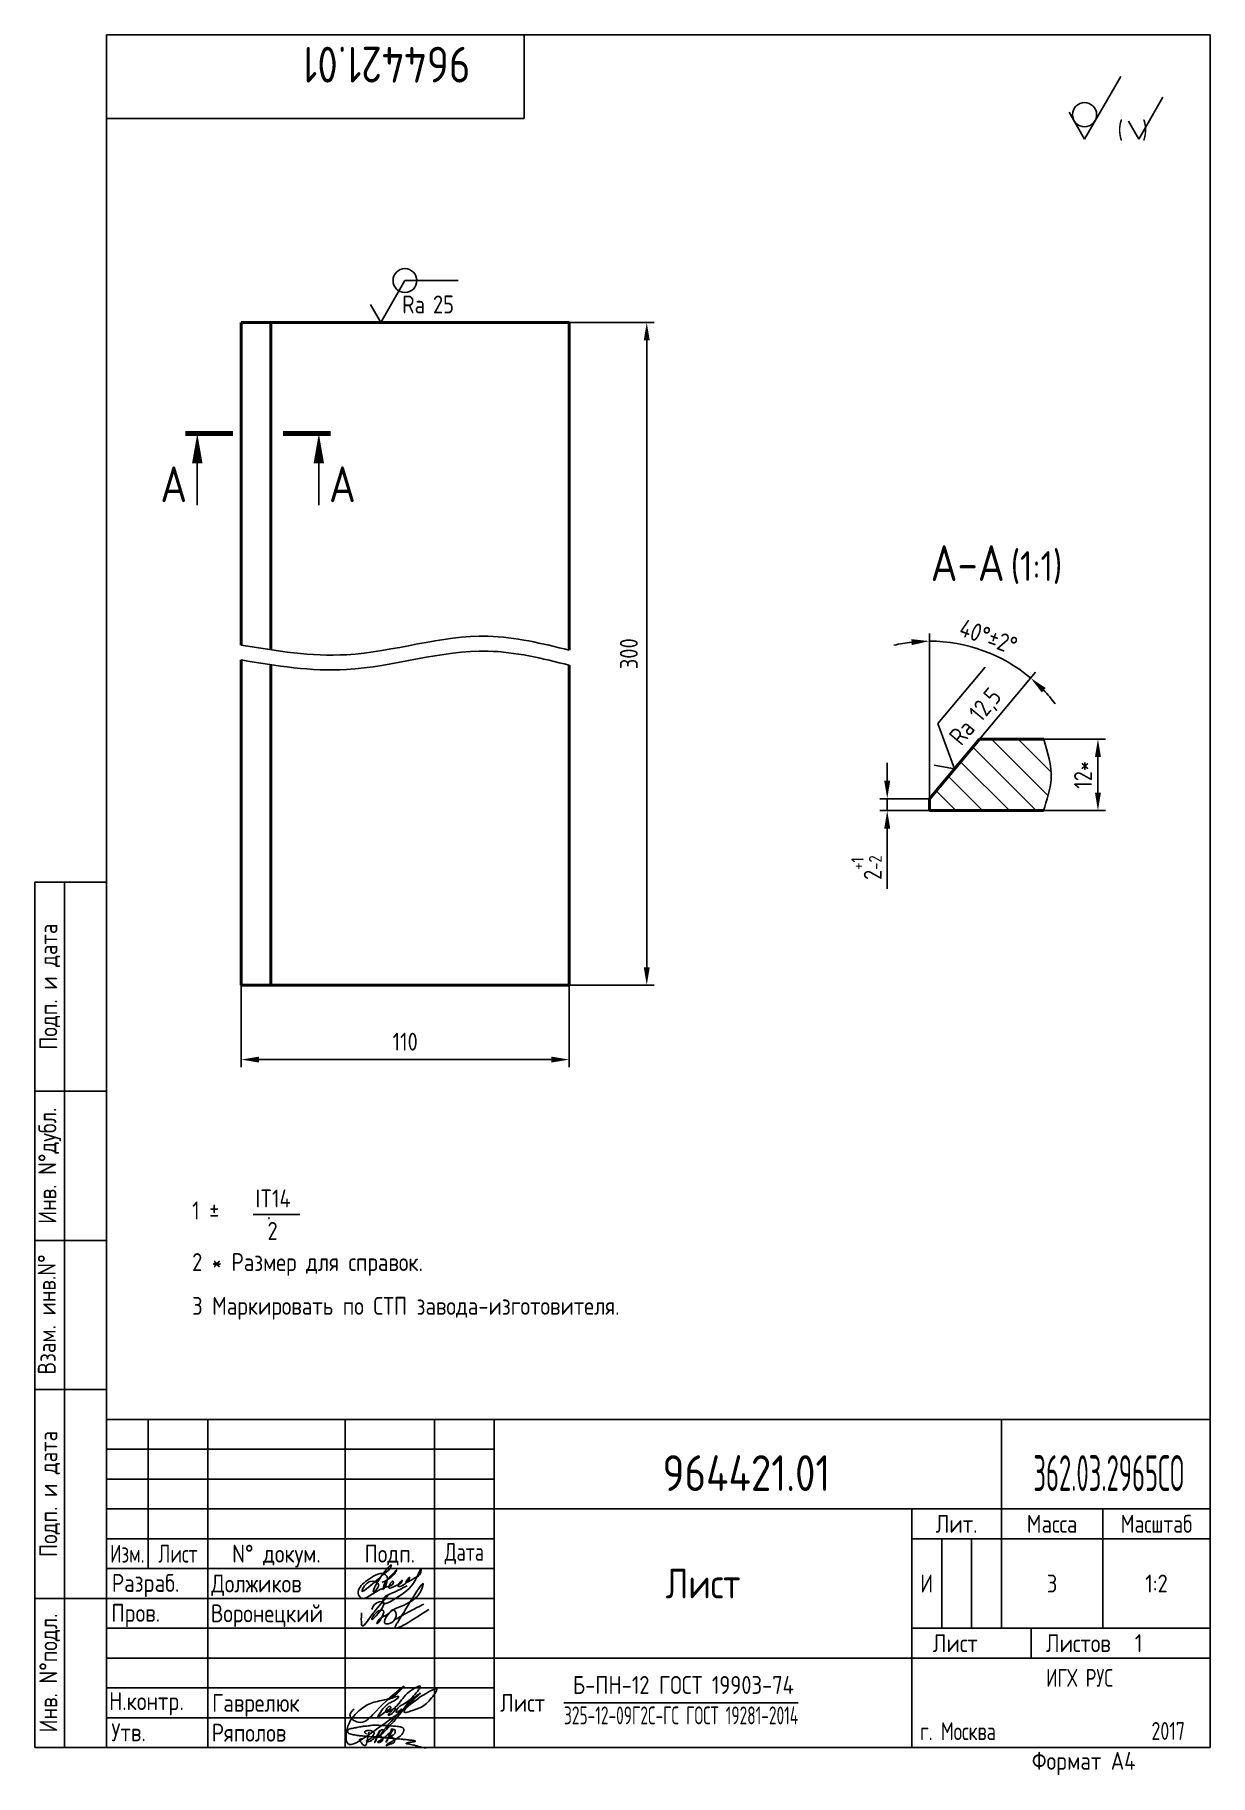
# Paper-space layout 'A4_MCad' of a CAD drawing. Header units: millimetres. Extents: x 12 to 209, y 0 to 292.
# The model-space entities are those that its viewports show. They can reach past a viewport. Long polylines and large blocks are cut down to what shows.
import ezdxf
from ezdxf.enums import TextEntityAlignment as Align

# ---------------------------------------------------------------- set-up
doc = ezdxf.new("R2010")
doc.units = ezdxf.units.MM
for name, color, linetype in [('Bord', 1, 'Continuous'), ('Cont', 6, 'Continuous'), ('DIM', 7, 'Continuous'), ('HATCH', 2, 'Continuous'), ('Text', 3, 'Continuous'), ('Textb', 6, 'Continuous')]:
    doc.layers.add(name, color=color, linetype=linetype)
doc.layers.get('Defpoints').off()
doc.styles.add('Style1', font='romans.shx', dxfattribs={"width": 0.8})
doc.dimstyles.new('Lin', dxfattribs={"dimtxt": 3, "dimasz": 3, "dimexe": 1.25, "dimexo": 0, "dimgap": 1, "dimtad": 1, "dimdec": 3, "dimtxsty": 'Style1', "dimcen": 2.5, "dimclrt": 3, "dimadec": 0, "dimazin": 0, "dimtfac": 1, "dimtdec": 3, "dimtmove": 0, "dimatfit": 3, "dimldrblk": 'DOT', "dimfxl": 1, "dimarcsym": 0})
doc.dimstyles.new('Lin_2', dxfattribs={"dimscale": 2, "dimtxt": 3, "dimasz": 3, "dimexe": 1.25, "dimexo": 0, "dimgap": 1.5, "dimtad": 1, "dimtxsty": 'Style1', "dimcen": 2.5, "dimclrt": 3, "dimadec": 0, "dimazin": 0, "dimtfac": 1, "dimtmove": 0, "dimatfit": 3, "dimldrblk": 'DOT', "dimfxl": 1, "dimarcsym": 0})

# ---------------------------------------------------------------- blocks, each defined once
blk = doc.blocks.new('A4')
at = {"layer": 'Bord'}
for p, q in [((20, 55), (85, 55)), ((20, 50), (85, 50)), ((20, 45), (85, 45)), ((160, 40), (160, 25)), ((165, 40), (165, 25)), ((20, 30), (85, 30)), ((20, 25), (85, 25)), ((20, 20), (85, 20)), ((20, 15), (85, 15)), ((20, 10), (85, 10))]:
    blk.add_line(p, q, dxfattribs=at)
at = {"layer": 'Cont'}
for p, q in [((205, 292), (20, 292)), ((20, 292), (20, 5)), ((90, 278), (90, 292)), ((205, 292), (205, 5)), ((20, 278), (90, 278)), ((8, 5), (8, 150)), ((8, 150), (20, 150)), ((13, 5), (13, 150)), ((8, 115), (20, 115)), ((20, 90), (8, 90)), ((20, 65), (8, 65)), ((205, 60), (20, 60)), ((20, 60), (205, 60)), ((27, 60), (27, 35)), ((37, 60), (37, 5)), ((60, 5), (60, 60)), ((75, 60), (75, 5)), ((85, 5), (85, 60)), ((170, 60), (170, 25)), ((85, 45), (205, 45)), ((155, 5), (155, 45)), ((187, 25), (187, 45)), ((20, 40), (85, 40)), ((205, 40), (155, 40)), ((85, 35), (20, 35)), ((20, 30), (8, 30)), ((155, 25), (205, 25)), ((175, 25), (175, 20)), ((205, 20), (85, 20)), ((20, 5), (8, 5)), ((205, 5), (20, 5))]:
    blk.add_line(p, q, dxfattribs=at)
at = {"layer": 'Text', "style": 'Style1', "width": 0.8}
for s, p in [('Подп. и дата', (10.5, 132.5)), ('Инв. N%%dдубл.', (10.5, 102.5)), ('Взам. инв.N%%d ', (10, 78.38)), ('Подп. и дата', (10.5, 47.5)), ('Инв. N%%dподл.', (10.5, 17.5))]:
    blk.add_text(s, height=3, rotation=90, dxfattribs=at).set_placement(p, align=Align.MIDDLE)
at = {"layer": 'Text', "style": 'Style1'}
for s, width, p in [('Лит.', 0.8, (162.5, 42.5)), ('Масса', 0.8, (178.5, 42.5)), ('Масштаб', 0.75, (196, 42.5)), ('Изм.', 0.7, (23.5, 37.5)), ('Лист', 0.7, (32, 37.5)), ('N%%d докум.', 0.8, (48.5, 37.5)), ('Подп.', 0.8, (67.5, 37.5)), ('Лист', 0.8, (162.27, 22.5)), ('Листов', 0.8, (182.9, 22.5))]:
    blk.add_text(s, height=3, dxfattribs=dict(at, width=width)).set_placement(p, align=Align.MIDDLE_CENTER)
at = {"layer": 'Text', "style": 'Style1', "width": 0.7}
for s, p in [('Дата', (80, 37.5)), ('ИГХ РУС', (183.11, 16.69))]:
    blk.add_text(s, height=3, dxfattribs=at).set_placement(p, align=Align.MIDDLE)
at = {"layer": 'Text', "style": 'Style1'}
for s, width, p in [('Разpаб.', 0.8, (20.92, 31.1)), ('Пpов.', 0.8, (20.84, 26.08)), ('Н.контp.', 0.8, (20.45, 11.3)), ('Утв.', 0.8, (20.84, 6.06)), (' г. Москва', 0.7, (155, 6.25)), ('Фоpмат А4', 0.8, (175.11, 1.29))]:
    blk.add_text(s, height=3, dxfattribs=dict(at, width=width)).set_placement(p)
for tag, p, width in [('ФИО', (39, 31), 0.8), ('ФИО', (39, 26), 0.8), ('ГОСТ_СОРТАМЕНТА', (98.19, 14), 0.8), ('ФИО', (39, 11), 0.8), ('ФИО', (39, 6), 0.8), ('200', (192.85, 6.29), 0.7)]:
    blk.add_attdef(tag, p, '', height=3, dxfattribs=dict(at, width=width))
at = {"layer": 'Text', "style": 'Style1', "width": 0.8}
for tag, p in [('И', (157.49, 32.5)), ('700', (178.5, 32.5)), ('1:20', (196, 32.5))]:
    blk.add_attdef(tag, text='', height=3, dxfattribs=at).set_placement(p, align=Align.MIDDLE)
blk.add_attdef('Сборочный_чертеж', text='', height=3, dxfattribs=at).set_placement((120, 21.3), align=Align.CENTER)
for tag, p in [('1', (171.12, 22.5)), ('2', (193, 22.5))]:
    blk.add_attdef(tag, text='', height=3, dxfattribs=at).set_placement(p, align=Align.MIDDLE_CENTER)
blk.add_attdef('ЛИСТ', text='', height=3, dxfattribs=at).set_placement((85.99, 12.5), align=Align.MIDDLE_LEFT)
at = {"layer": 'Text', "style": 'Style1', "width": 0.7}
blk.add_attdef('%%OГОСТ_ТЕХ._ТРЕБОВАНИЙ', text='', height=3, dxfattribs=at).set_placement((98.19, 8), align=Align.BOTTOM_LEFT)
at = {"layer": 'Textb', "style": 'Style1', "width": 0.8}
blk.add_attdef('1234567', (81, 290), '', height=6, rotation=180, dxfattribs=at)
blk.add_attdef('1234567', (123.4, 48), '', height=6, dxfattribs=at)
for tag, height, p in [('123ХЯ', 6, (183.62, 48)), ('НАИМЕНОВАНИЕ', 5, (120, 30))]:
    blk.add_attdef(tag, text='', height=height, dxfattribs=at).set_placement(p, align=Align.CENTER)
blk = doc.blocks.new('sherISO_12')
at = {"layer": 'Cont'}
for q in [(-15, -6.96), (-23.66, -12.96)]:
    blk.add_line((-21.06, -17.46), q, dxfattribs=at)
blk.add_circle((-21.06, -13.39), 2.03, dxfattribs=at)
at = {"layer": 'Text'}
for q in [(-7.92, -10.46), (-13.69, -14.46)]:
    blk.add_line((-11.96, -17.46), q, dxfattribs=at)
at = {"layer": 'Text', "style": 'Style1', "width": 0.8}
blk.add_text('(  )', height=3, dxfattribs=at).set_placement((-15.53, -17.46))
blk = doc.blocks.new('A$C63F45750')
at = {"layer": 'Text'}
for points, knots in [([(3.17, 2.37), (3.12, 2.38), (3.04, 2.41), (2.94, 2.5), (2.85, 2.57), (2.79, 2.69), (2.87, 2.77), (2.99, 2.84), (3.16, 2.89), (3.36, 2.93), (3.6, 2.95), (3.82, 2.92), (4.05, 2.87), (4.25, 2.78), (4.45, 2.63), (4.46, 2.42), (4.38, 2.26), (4.28, 2.1), (4.17, 1.94), (4.03, 1.78), (3.89, 1.62), (3.75, 1.52), (3.63, 1.43), (3.49, 1.36), (3.35, 1.3), (3.24, 1.25), (3.16, 1.21), (3.12, 1.15), (3.19, 1.1), (3.27, 1.09), (3.4, 1.07), (3.55, 1.07), (3.72, 1.12), (3.92, 1.19), (4.1, 1.34), (4.26, 1.51), (4.44, 1.65), (4.59, 1.81), (4.74, 1.93), (4.84, 2.04), (4.93, 2.14), (5.07, 2.29), (5.19, 2.53), (5.28, 2.68), (5.35, 2.96), (5.23, 2.66), (5.2, 2.44), (5.04, 2.09), (4.95, 1.81), (4.86, 1.57), (4.75, 1.31), (4.67, 1.12), (4.46, 0.78), (4.62, 1.17), (4.71, 1.45), (4.88, 1.74), (5.01, 2), (5.08, 2.19), (5.19, 2.4), (5.32, 2.58), (5.4, 2.75), (5.52, 2.89), (5.65, 3.04), (5.85, 3.1), (6.02, 3.03), (6.08, 2.87), (6.03, 2.7), (5.9, 2.51), (5.7, 2.37), (5.55, 2.23), (5.4, 2.17), (5.31, 2.12), (5.12, 2.09), (5.35, 2.07), (5.48, 2), (5.64, 1.93), (5.75, 1.8), (5.85, 1.67), (5.89, 1.54), (5.89, 1.37), (5.8, 1.2), (5.63, 1.06), (5.41, 0.94), (5.23, 0.86), (5.02, 0.92), (5.13, 1.1), (5.28, 1.16), (5.44, 1.27), (5.61, 1.36), (5.74, 1.46), (5.86, 1.53), (5.95, 1.61), (6.05, 1.69), (6.15, 1.77), (6.28, 1.87), (6.46, 2.02), (6.65, 2.19), (6.83, 2.37), (6.98, 2.49), (7.11, 2.61), (7.2, 2.74), (7.32, 2.84), (7.42, 2.97), (7.48, 3.08), (7.48, 3.27), (7.34, 3.08), (7.28, 2.94), (7.18, 2.69), (7.1, 2.46), (7, 2.22), (6.93, 1.98), (6.83, 1.78), (6.73, 1.55), (6.67, 1.34), (6.6, 1.14), (6.56, 1.03), (6.39, 0.99), (6.62, 1.33), (6.75, 1.54), (6.93, 1.87), (7.05, 2.08), (7.18, 2.32), (7.33, 2.6), (7.47, 2.89), (7.6, 3.07), (7.79, 3.18), (7.95, 3.01), (8, 2.81), (7.99, 2.62), (7.94, 2.46), (7.83, 2.33), (7.69, 2.22), (7.53, 2.11), (7.37, 2.03), (7.21, 1.99), (7.11, 1.97), (6.89, 1.98), (7.07, 1.94), (7.15, 1.9), (7.27, 1.88), (7.39, 1.84), (7.52, 1.81), (7.62, 1.72), (7.7, 1.62), (7.78, 1.51), (7.83, 1.39), (7.87, 1.26), (7.88, 1.13), (7.86, 0.99), (7.75, 0.88), (7.6, 0.77), (7.4, 0.73), (7.19, 0.66), (6.97, 0.55), (6.71, 0.48), (6.57, 0.44), (6.42, 0.42), (6.52, 0.58), (6.61, 0.64), (6.81, 0.78), (7.06, 0.89), (7.33, 1.04), (7.55, 1.16), (7.7, 1.24), (7.84, 1.32), (7.99, 1.43), (8.21, 1.58), (8.48, 1.76), (8.74, 1.95), (8.97, 2.12), (9.1, 2.29), (9.23, 2.44), (9.3, 2.6), (9.37, 2.74), (9.42, 2.92), (9.45, 3.13), (9.21, 3.48), (8.67, 3.59), (8.09, 3.63), (7.57, 3.66), (7.06, 3.74), (6.57, 3.75), (6.09, 3.74), (5.67, 3.78), (5.28, 3.78), (4.96, 3.81), (4.65, 3.83), (4.31, 3.82), (3.97, 3.79), (3.61, 3.74), (3.22, 3.67), (2.86, 3.66), (2.53, 3.61), (2.18, 3.52), (1.78, 3.54), (1.38, 3.37), (0.96, 3.35), (0.58, 3.24), (0.25, 3.19), (0.03, 3.06), (-0.03, 2.83), (0.02, 2.6), (0.26, 2.38), (0.59, 2.33), (1, 2.2), (1.48, 2.15), (1.93, 2.05), (2.35, 2.02), (2.72, 2.01), (3.11, 1.94), (3.68, 1.94), (4.25, 1.83), (4.91, 1.87), (5.53, 1.76), (6.13, 1.72), (6.73, 1.71), (7.32, 1.62), (7.99, 1.55), (8.64, 1.54), (9.16, 1.46), (9.61, 1.42), (10.03, 1.4), (10.41, 1.32), (10.73, 1.29), (11.01, 1.24), (11.18, 1.23), (11.42, 1.14), (11.18, 1.06), (11.01, 1.03), (10.71, 0.98), (10.37, 0.92), (10.1, 0.91), (9.65, 0.75), (10.22, 0.67), (10.54, 0.59), (11.08, 0.47), (11.61, 0.35), (12.17, 0.15), (12.64, 0.08), (12.98, 0.03), (13.11, 0.01), (13.18, 0)], [0, 0, 0, 0, 0.153866, 0.270441, 0.388867, 0.510533, 0.592156, 0.71333, 0.90842, 1.11344, 1.349254, 1.61246, 1.782219, 2.047249, 2.291879, 2.451528, 2.651081, 2.806158, 3.017979, 3.227348, 3.462381, 3.633009, 3.75766, 3.920516, 4.080796, 4.214529, 4.291786, 4.349969, 4.397594, 4.50822, 4.594826, 4.799244, 4.954392, 5.128468, 5.437537, 5.632649, 5.842485, 6.094987, 6.293219, 6.410959, 6.551192, 6.687808, 7.022147, 7.294342, 7.425356, 7.52079, 7.946481, 8.313051, 8.59833, 8.833695, 9.090496, 9.427695, 9.601191, 9.883219, 10.093306, 10.673943, 10.798776, 10.974628, 11.287247, 11.486184, 11.648652, 11.848902, 12.027194, 12.25348, 12.40059, 12.537783, 12.716293, 12.91523, 13.208551, 13.438489, 13.549668, 13.67779, 13.77127, 13.930001, 14.029091, 14.272112, 14.434836, 14.547084, 14.739051, 14.830983, 15.061241, 15.268922, 15.500489, 15.788979, 15.879568, 16.024283, 16.221854, 16.418714, 16.593102, 16.783247, 16.91018, 17.018213, 17.135263, 17.278205, 17.430482, 17.620087, 17.979626, 18.191789, 18.388716, 18.565718, 18.714854, 18.857929, 19.039974, 19.171375, 19.283034, 19.400085, 19.618058, 19.882245, 20.150781, 20.377854, 20.649532, 20.89723, 21.042543, 21.40016, 21.557817, 21.667145, 21.752781, 21.926256, 22.412297, 22.813145, 22.961412, 23.171289, 23.607257, 23.940428, 24.110007, 24.291214, 24.48084, 24.697609, 24.904078, 25.034245, 25.218018, 25.407651, 25.573473, 25.787447, 25.930292, 26.051316, 26.18846, 26.285312, 26.406799, 26.52425, 26.630463, 26.793722, 26.898606, 27.029313, 27.171012, 27.314101, 27.419918, 27.580557, 27.709367, 27.829268, 28.024364, 28.266961, 28.41242, 28.705761, 28.989137, 29.187748, 29.233768, 29.332802, 29.529535, 29.667094, 30.039923, 30.332117, 30.61061, 30.769982, 30.856778, 31.109923, 31.313488, 31.656425, 32.066331, 32.296628, 32.49714, 32.710276, 32.891468, 33.014834, 33.177747, 33.444503, 33.618009, 34.409008, 34.914636, 35.419802, 35.95397, 36.458179, 36.88069, 37.388403, 37.738353, 38.034261, 38.353468, 38.693154, 39.037638, 39.391136, 39.787481, 40.203773, 40.488977, 40.784975, 41.26625, 41.668005, 42.070065, 42.499388, 42.869834, 43.079573, 43.213439, 43.554591, 43.717296, 44.153724, 44.506336, 45.019111, 45.587859, 45.90191, 46.270392, 46.703958, 47.093115, 47.952647, 48.44014, 49.079253, 49.808223, 50.268654, 50.851051, 51.604831, 52.298429, 52.776925, 53.1907, 53.661988, 54.042386, 54.348524, 54.616841, 54.853814, 54.983777, 55.126096, 55.333328, 55.613101, 56.008732, 56.315809, 56.59982, 56.87931, 57.399251, 57.889617, 58.432507, 59.066698, 59.660314, 59.862668, 60.07277, 60.07277, 60.07277, 60.07277]), ([(2.31, 1.53), (2.26, 1.52), (2.17, 1.51), (2.06, 1.48), (1.93, 1.38), (2.07, 1.25), (2.14, 1.11), (2.26, 0.93), (2.39, 0.72), (2.57, 0.54), (2.71, 0.44), (2.86, 0.4), (3.02, 0.43), (3.14, 0.54), (3.21, 0.79), (3.25, 1.07), (3.31, 1.4), (3.35, 1.67), (3.38, 1.92), (3.47, 2.19), (3.5, 2.43), (3.54, 2.59), (3.56, 2.64)], [0, 0, 0, 0, 0.15847, 0.269731, 0.363591, 0.555514, 0.688037, 0.848606, 1.204359, 1.433632, 1.58673, 1.729549, 1.880686, 2.057874, 2.19169, 2.63505, 2.928153, 3.184121, 3.441863, 3.696117, 4.025873, 4.178055, 4.178055, 4.178055, 4.178055])]:
    blk.add_open_spline(points, degree=3, knots=knots, dxfattribs=at)
blk = doc.blocks.new('*D10')
at = {"layer": 'DIM', "color": 0, "lineweight": -2, "transparency": 16777216}
for p, q in [((138.71, -149.7), (138.71, -146.7)), ((145.79, -152.7), (137.46, -152.7)), ((138.71, -152.7), (138.71, -154.7)), ((145.79, -154.7), (137.46, -154.7)), ((138.71, -157.7), (138.71, -167.8))]:
    blk.add_line(p, q, dxfattribs=at)
at = {"layer": 'DIM', "color": 0, "transparency": 16777216}
for points in [[(138.21, -149.7), (139.21, -149.7), (138.71, -152.7)], [(138.21, -157.7), (139.21, -157.7), (138.71, -154.7)]]:
    blk.add_solid(points, dxfattribs=at)
at = {"layer": 'DIM', "color": 3, "transparency": 16777216, "insert": (135.23, -164.25), "char_height": 3, "attachment_point": 5, "rotation": 90, "style": 'Style1'}
blk.add_mtext('2{}{\\H0.71x;\\C3;\\S+1^ -2;}', dxfattribs=at)
blk = doc.blocks.new('_Dot')
at = {"color": 0, "linetype": 'ByBlock', "lineweight": -2}
blk.add_line((-0.5, 0), (-1, 0), dxfattribs=at)
at = {"color": 0, "linetype": 'ByBlock', "const_width": 0.5}
blk.add_lwpolyline([(-0.25, 0, 1), (0.25, 0, 1)], format="xyb", close=True, dxfattribs=at)
blk = doc.blocks.new('*D11')
at = {"layer": 'DIM', "color": 0, "lineweight": -2, "transparency": 16777216}
for p, q in [((164.04, -142.7), (175.28, -142.7)), ((174.03, -151.7), (174.03, -145.7)), ((164.04, -154.7), (175.28, -154.7))]:
    blk.add_line(p, q, dxfattribs=at)
at = {"layer": 'DIM', "color": 0, "transparency": 16777216}
for points in [[(173.53, -145.7), (174.53, -145.7), (174.03, -142.7)], [(173.53, -151.7), (174.53, -151.7), (174.03, -154.7)]]:
    blk.add_solid(points, dxfattribs=at)
at = {"layer": 'DIM', "color": 3, "transparency": 16777216, "insert": (171.53, -148.7), "char_height": 3, "attachment_point": 5, "rotation": 90, "style": 'Style1'}
blk.add_mtext('12*', dxfattribs=at)
blk = doc.blocks.new('*D12')
at = {"layer": 'DIM', "color": 0, "lineweight": -2, "transparency": 16777216}
for p, q in [((145.79, -152.7), (145.79, -125.04)), ((154.18, -142.7), (163.57, -131.51))]:
    blk.add_line(p, q, dxfattribs=at)
for start, end in [(96.5133, 103.0265), (50, 90), (36.9735, 43.4867)]:
    blk.add_arc((145.79, -152.7), 26.4, start, end, dxfattribs=at)
at = {"layer": 'DIM', "color": 0, "transparency": 16777216}
for points in [[(142.77, -125.96), (142.82, -126.96), (145.79, -126.29)], [(164.61, -134.89), (165.29, -134.16), (162.76, -132.47)]]:
    blk.add_solid(points, dxfattribs=at)
at = {"layer": 'DIM', "color": 3, "transparency": 16777216, "insert": (155.68, -125.54), "char_height": 3, "attachment_point": 5, "rotation": 340, "style": 'Style1'}
blk.add_mtext('40°%%p2%%d', dxfattribs=at)
blk = doc.blocks.new('sherISO_01')
at = {"layer": 'Text'}
blk.add_line((4.04, 7), (16.36, 7), dxfattribs=at)
blk.add_lwpolyline([(-1.73, 3), (0, 0), (4.04, 7)], dxfattribs=at)
at = {"layer": 'Text', "style": 'Style1', "width": 0.8}
blk.add_text('Ra', height=3, dxfattribs=at).set_placement((3.58, 1.5))
blk.add_attdef('12,5', (8.73, 1.5), '', height=3, dxfattribs=at)
blk = doc.blocks.new('*D25')
at = {"layer": 'DIM', "color": 0, "lineweight": -2, "transparency": 16777216}
for p, q in [((956.96, -318.4), (956.96, -351.82)), ((1066.96, -324.37), (1066.96, -351.82)), ((962.96, -349.32), (1060.96, -349.32))]:
    blk.add_line(p, q, dxfattribs=at)
at = {"layer": 'DIM', "color": 0, "transparency": 16777216}
for points in [[(962.96, -348.32), (962.96, -350.32), (956.96, -349.32)], [(1060.96, -348.32), (1060.96, -350.32), (1066.96, -349.32)]]:
    blk.add_solid(points, dxfattribs=at)
at = {"layer": 'DIM', "color": 3, "transparency": 16777216, "insert": (1011.96, -343.32), "char_height": 6, "attachment_point": 5, "style": 'Style1'}
blk.add_mtext('\\A1;110', dxfattribs=at)
blk = doc.blocks.new('*D26')
at = {"layer": 'DIM', "color": 0, "lineweight": -2, "transparency": 16777216}
for p, q in [((1066.96, -102.26), (1095.43, -102.26)), ((1092.93, -318.37), (1092.93, -108.26)), ((1066.96, -324.37), (1095.43, -324.37))]:
    blk.add_line(p, q, dxfattribs=at)
at = {"layer": 'DIM', "color": 0, "transparency": 16777216}
for points in [[(1091.93, -108.26), (1093.93, -108.26), (1092.93, -102.26)], [(1091.93, -318.37), (1093.93, -318.37), (1092.93, -324.37)]]:
    blk.add_solid(points, dxfattribs=at)
at = {"layer": 'DIM', "color": 3, "transparency": 16777216, "insert": (1086.93, -213.31), "char_height": 6, "attachment_point": 5, "rotation": 90, "style": 'Style1'}
blk.add_mtext('\\A1;300', dxfattribs=at)
blk = doc.blocks.new('A$C6CF913E7')
at = {"layer": 'Text'}
blk.add_circle((0, 0), 2, dxfattribs=at)
blk = doc.blocks.new('sherISO_07')
at = {"layer": 'Text'}
blk.add_line((4.04, 7), (12.93, 7), dxfattribs=at)
blk.add_lwpolyline([(-1.73, 3), (0, 0), (4.04, 7)], dxfattribs=at)
blk.add_blockref('A$C6CF913E7', (4.04, 7))
at = {"layer": 'Text', "style": 'Style1', "width": 0.8}
blk.add_text('Ra', height=3, dxfattribs=at).set_placement((3.58, 1.5))
blk.add_attdef('25', (8.73, 1.5), '', height=3, dxfattribs=at)
blk = doc.blocks.new('razrez05')
at = {"layer": 'Text', "const_width": 0.8}
blk.add_lwpolyline([(-2, 0), (6, 0)], dxfattribs=at)
at = {"layer": 'Text'}
blk.add_lwpolyline([(0, 0, 0, 1.76, 0), (0, -5, 1.76, 1.76, 0)], format="xyseb", dxfattribs=at)
blk.add_lwpolyline([(0, -12), (0, -5)], dxfattribs=at)
at = {"layer": 'Textb', "style": 'Style1', "width": 0.8}
blk.add_attdef('А', text='', height=6, dxfattribs=at).set_placement((-1.7, -11.5, 39), align=Align.RIGHT)
blk = doc.blocks.new('razrez06')
at = {"layer": 'Text', "const_width": 0.8}
blk.add_lwpolyline([(2, 0), (-6, 0)], dxfattribs=at)
at = {"layer": 'Text'}
blk.add_lwpolyline([(0, 0, 0, 1.76, 0), (0, -5, 1.76, 1.76, 0)], format="xyseb", dxfattribs=at)
blk.add_lwpolyline([(0, -12), (0, -5)], dxfattribs=at)
at = {"layer": 'Textb', "style": 'Style1', "width": 0.8}
blk.add_attdef('А', (1.7, -11.5), '', height=6, dxfattribs=at)
blk = doc.blocks.new('ZNAK02')
at = {"layer": 'Textb', "style": 'Style1', "width": 0.8}
blk.add_attdef('А-А', text='', height=6, dxfattribs=at).set_placement((13.92, -0.06), align=Align.RIGHT)
blk.add_attdef('SC(1)', (14.94, -0.06), '', height=5, dxfattribs=at)

msp = doc.modelspace()

# ---------------------------------------------------------------- hatches: boundary and pattern name
at = {"layer": 'HATCH'}
h = msp.add_hatch(dxfattribs=at)
h.set_pattern_fill('ANSI31', color=256, angle=90)
edge = h.paths.add_edge_path()
edge.add_line((154.1826, -142.6965), (145.7916, -152.6965))
edge.add_line((145.7916, -152.6965), (145.7916, -154.6965))
edge.add_line((145.7916, -154.6965), (164.8814, -154.6965))
edge.add_spline(control_points=[(164.8814, -154.6965), (165.4798, -152.9212), (166.8159, -148.9572), (165.611, -144.9236), (164.9457, -142.6965)], knot_values=[0, 0, 0, 0, 5.49264965, 12.26358991, 12.26358991, 12.26358991, 12.26358991], degree=3, periodic=0)
edge.add_line((164.9457, -142.6965), (154.1826, -142.6965))

# ---------------------------------------------------------------- linework, layer by layer
at = {"layer": 'Bord'}
for points, knots in [([(164.9457, -142.6965), (165.611, -144.9236), (166.8159, -148.9572), (165.4798, -152.9212), (164.8814, -154.6965)], [0, 0, 0, 0, 6.77094026, 12.26358991, 12.26358991, 12.26358991, 12.26358991]), ([(956.9587, -210.4087), (968.7278, -212.3498), (996.4127, -216.9159), (1033.1254, -203.7827), (1057.9041, -209.9033), (1066.9587, -212.1399)], [0, 0, 0, 0, 35.43454111, 83.3548184, 110.94968417, 110.94968417, 110.94968417, 110.94968417]), ([(956.9587, -215.4087), (968.7278, -217.3498), (996.4127, -221.9159), (1033.1254, -208.7827), (1057.9041, -214.9033), (1066.9587, -217.1399)], [0, 0, 0, 0, 35.43454111, 83.3548184, 110.94968417, 110.94968417, 110.94968417, 110.94968417])]:
    msp.add_open_spline(points, degree=3, knots=knots, dxfattribs=at)
at = {"layer": 'Cont', "lineweight": 40}
for p, q in [((956.9587, -102.2553), (956.9587, -210.4087)), ((956.9587, -102.2553), (1066.9587, -102.2553)), ((966.9587, -102.2553), (966.9587, -211.9988)), ((1066.9587, -102.2553), (1066.9587, -212.1399)), ((145.7916, -152.6965), (154.1826, -142.6965)), ((154.1826, -142.6965), (164.9457, -142.6965)), ((145.7916, -154.6965), (145.7916, -152.6965)), ((145.7916, -154.6965), (164.8814, -154.6965)), ((956.9587, -215.4087), (956.9587, -324.3671)), ((966.9587, -216.9988), (966.9587, -324.3671)), ((1066.9587, -217.1399), (1066.9587, -324.3671)), ((956.9587, -324.3671), (1066.9587, -324.3671))]:
    msp.add_line(p, q, dxfattribs=at)

# ---------------------------------------------------------------- block references
at = {"layer": 'DIM', "xscale": 2, "yscale": 2, "zscale": 2}
for name, p, values in [('sherISO_07', (1003.8035, -102.2553), {'25': '25'}), ('razrez05', (942.269, -139.5241), {'А': 'А'}), ('razrez06', (983.0041, -139.5241), {'А': 'А'})]:
    msp.add_blockref(name, p, dxfattribs=at).add_auto_attribs(values)
at = {"layer": 'DIM'}
msp.add_blockref('ZNAK02', (144.4759, -116.1541), dxfattribs=at).add_auto_attribs({'А-А': 'А-А', 'SC(1)': '(1:1)'})
at = {"layer": 'DIM', "rotation": 49.99999999999989}
msp.add_blockref('sherISO_01', (149.9871, -147.6965), dxfattribs=at).add_auto_attribs({'12,5': '12,5'})

# ---------------------------------------------------------------- dimensions: what is measured, and where the dimension line sits
at = {"layer": 'DIM'}
for base, p1, p2, text, dimstyle, override, picture, middle in [((1092.9285, -102.2553), (1066.9587, -324.3671), (1066.9587, -102.2553), '300', 'Lin_2', {"dimtfac": 0.666667, "dimtdec": 0, "dimtolj": 1, "dimtzin": 0}, '*D26', (1086.9285, -213.3112)), ((138.7121, -154.6965), (145.7916, -152.6965), (145.7916, -154.6965), '<>{}{\\H0.71x;\\C3;\\S+1^ -2;}', 'Lin', {"dimtp": 1, "dimtm": 2, "dimtdec": 3, "dimtzin": 8}, '*D10', (135.2271, -164.2502))]:
    dim = msp.add_linear_dim(base=base, p1=p1, p2=p2, angle=90, text=text, dimstyle=dimstyle, override=override, dxfattribs=at)
    dim.commit()
    dim.dimension.update_dxf_attribs({"geometry": picture, "text_midpoint": middle})
dim = msp.add_angular_dim_2l(base=(157.6419, -129.1005), line1=((145.7916, -154.6965), (145.7916, -152.6965)), line2=((145.7916, -152.6965), (154.1826, -142.6965)), text='<>%%p2%%d', dimstyle='Lin', dxfattribs=at)
dim.commit()
dim.dimension.update_dxf_attribs({"geometry": '*D12', "text_midpoint": (155.6775, -125.5351)})
dim = msp.add_linear_dim(base=(174.0322, -142.6965), p1=(164.0359, -154.6965), p2=(164.0359, -142.6965), angle=90, text='<>*', dimstyle='Lin', dxfattribs=at)
dim.commit()
dim.dimension.update_dxf_attribs({"geometry": '*D11', "text_midpoint": (171.5322, -148.6965)})
dim = msp.add_linear_dim(base=(1066.9587, -349.3183), p1=(956.9587, -318.4029), p2=(1066.9587, -324.3671), dimstyle='Lin_2', override={"dimtfac": 0.666667, "dimtdec": 0, "dimtolj": 1, "dimtzin": 0}, dxfattribs=at)
dim.commit()
dim.dimension.update_dxf_attribs({"geometry": '*D25', "text_midpoint": (1011.9587, -343.3183)})

psp = doc.layouts.new('A4_MCad')

# ---------------------------------------------------------------- linework, layer by layer
at = {"layer": 'Cont'}
psp.add_line((209.49, 292), (209.49, 5), dxfattribs=at)
at = {"layer": 'Text'}
psp.add_line((49.07, 94.31), (56.93, 94.31), dxfattribs=at)
for points, knots in [([(74.88, 32.13), (74.12, 31.71), (72.8, 30.99), (70.93, 30.4), (70.61, 28.47), (75.53, 31.58), (75.86, 32.18), (77.28, 35.21), (77.24, 33.77), (76.37, 33.65), (74.17, 32.17), (75.49, 33.93), (74.95, 32.41), (72.43, 31.3), (74.32, 33.48), (73.77, 32.28), (73.05, 32.31), (71.18, 31.06), (72.52, 33.33), (72.64, 32.23), (70.73, 31.79), (69.46, 30.96), (67.32, 29.61), (66.27, 31.34), (67.77, 32.76), (69.18, 33.72), (70.46, 34.36), (71.42, 33.94), (71.83, 32.95), (70.53, 30.64), (71.23, 32.92), (71.83, 33.38), (73.48, 35.19), (72.49, 33.74), (71.76, 33.2), (70.96, 32.8), (70.71, 32.68)], [0, 0, 0, 0, 2.703743, 4.672825, 5.02799, 7.955933, 13.437489, 13.883188, 14.189441, 16.413959, 17.478513, 18.47964, 18.959294, 20.910841, 22.003091, 22.470554, 23.533771, 24.710748, 26.01626, 26.201331, 27.488187, 30.382065, 32.258784, 33.069724, 35.439902, 37.010787, 38.612861, 39.32109, 39.818865, 41.83144, 42.782113, 44.494961, 45.867914, 46.467245, 48.290622, 49.101188, 49.101188, 49.101188, 49.101188]), ([(69.23, 31.35), (69.65, 32.27), (70.19, 33.45), (72.45, 36.02), (72, 34.85), (70.5, 33.82), (66.29, 29.71), (67.94, 32.45), (68.92, 33.14), (70.49, 32.45), (69.85, 31.64), (69.33, 30.95), (69.17, 31.22), (69.21, 31.3), (69.23, 31.35)], [0, 0, 0, 0, 4.062617, 5.226919, 5.800291, 6.663227, 11.774431, 12.938639, 14.11351, 15.354081, 16.396133, 16.918576, 17.03251, 17.182794, 17.182794, 17.182794, 17.182794]), ([(68.96, 28.16), (69.12, 28.54), (69.44, 29.29), (71.94, 29.84), (70.13, 27.4), (68.61, 26.06), (69.67, 28.06), (71.81, 28.13), (69.34, 24.83), (70.4, 27.04), (71.57, 26.94), (72.54, 28.44), (73.38, 27.06), (72.54, 25.73), (70.51, 25.72), (72.09, 28.12), (74.5, 28.79), (76.87, 30.08), (78.36, 34.51), (74.58, 27.98), (71.91, 23.84), (75.38, 26.1), (78.52, 28.16)], [0, 0, 0, 0, 1.213353, 2.399709, 5.497648, 5.861317, 7.611627, 8.43806, 10.837371, 11.583123, 13.461301, 14.534506, 15.162086, 17.217848, 17.944717, 20.123775, 21.948027, 26.460707, 27.144718, 34.52243, 35.159468, 41.304292, 41.304292, 41.304292, 41.304292]), ([(67.27, 27.6), (67.23, 27.15), (67.17, 26.49), (67.32, 24.95), (68.66, 26.85), (69.79, 28.28), (71.17, 29.89), (71.97, 30.83)], [0, 0, 0, 0, 1.523947, 2.237958, 3.351836, 5.856423, 9.374056, 9.374056, 9.374056, 9.374056]), ([(77.7, 29.05), (76.93, 28.66), (75.21, 27.79), (73.54, 26.83), (72.62, 26.31)], [0, 0, 0, 0, 2.587978, 5.77327, 5.77327, 5.77327, 5.77327]), ([(66.01, 11.46), (65.67, 11.16), (64.79, 10.35), (67.18, 8.49), (70.32, 11.74), (71.81, 13.36), (74.7, 15.58), (72.8, 13.5), (71.39, 12.98), (68.69, 12.59), (66.39, 10.93), (64.66, 8.89), (64.51, 4.37), (70.66, 8.74), (74.42, 11.35), (77.7, 14.05), (80.37, 15.18), (78.05, 11.84), (76.76, 11.53), (73.45, 10.47), (75.71, 12.9), (77.78, 14.62), (75.09, 12.81), (73.99, 10.71), (69.21, 5.59), (71.81, 9.07), (74.92, 12.29), (72.79, 10.49), (73.34, 11.81), (74.5, 12.34), (75.69, 13.2), (77.95, 16.05), (74.33, 13.94), (74.03, 12.63), (70.99, 10.03), (72.6, 10.72), (73.21, 11.95), (72.15, 11.17), (70.85, 10.64), (71.9, 12.29), (72.26, 11.57), (71.19, 11.11), (69.38, 9.36), (70.87, 11.59), (71.79, 12.55), (72.94, 12.87), (73.9, 13.9), (72.65, 13.42), (71.61, 13.02)], [0, 0, 0, 0, 1.17994, 3.087717, 5.863103, 12.338328, 12.854096, 14.088578, 16.834551, 19.302558, 21.570562, 25.210018, 27.650956, 31.348291, 40.129863, 44.562748, 45.223917, 46.979401, 51.214655, 52.099288, 55.323111, 56.227801, 58.471865, 60.028126, 65.752911, 68.466223, 71.038525, 71.934922, 72.780229, 73.495807, 76.028152, 77.999346, 80.11892, 83.1954, 85.334448, 86.270878, 87.060466, 88.110212, 88.803314, 89.989889, 90.197567, 90.706974, 92.884587, 94.19917, 96.055742, 97.375783, 97.753899, 99.636325, 99.636325, 99.636325, 99.636325])]:
    psp.add_open_spline(points, degree=3, knots=knots, dxfattribs=at)

# ---------------------------------------------------------------- block references
ref = psp.add_blockref('A4', (4.49, 0))
ref.add_attrib('ФИО', 'Должиков', (42.07, 31), dxfattribs={"layer": 'Text', "height": 3, "style": 'Style1', "width": 0.8})
ref.add_attrib('ФИО', 'Воронецкий', (42, 26), dxfattribs={"layer": 'Text', "height": 3, "style": 'Style1', "width": 0.8})
ref.add_attrib('ФИО', 'Гаврелюк', (42.22, 11), dxfattribs={"layer": 'Text', "height": 3, "style": 'Style1', "width": 0.8})
ref.add_attrib('ФИО', 'Ряполов', (42.14, 6), dxfattribs={"layer": 'Text', "height": 3, "style": 'Style1', "width": 0.8})
ref.add_attrib('123ХЯ', '362.03.2965СО', dxfattribs={"layer": 'Textb', "height": 6, "style": 'Style1', "width": 0.48}).set_placement((192.48, 48), align=Align.CENTER)
ref.add_attrib('1234567', '964421.01', (117.69, 48), dxfattribs={"layer": 'Textb', "height": 6, "style": 'Style1', "width": 0.8})
ref.add_attrib('НАИМЕНОВАНИЕ', 'Лист', dxfattribs={"layer": 'Textb', "height": 5, "style": 'Style1', "width": 0.8}).set_placement((124.49, 30), align=Align.CENTER)
ref.add_attrib('ЛИСТ', 'Лист', dxfattribs={"layer": 'Text', "height": 3, "style": 'Style1', "width": 0.8}).set_placement((90.48, 12.5), align=Align.MIDDLE_LEFT)
ref.add_attrib('ГОСТ_СОРТАМЕНТА', 'Б-ПН-12 ГОСТ 19903-74', (102.68, 14), dxfattribs={"layer": 'Text', "height": 3, "style": 'Style1', "width": 0.8})
ref.add_attrib('%%OГОСТ_ТЕХ._ТРЕБОВАНИЙ', '%%O325-12-09Г2С-ГС ГОСТ 19281-2014', dxfattribs={"layer": 'Text', "height": 3, "style": 'Style1', "width": 0.6}).set_placement((101.18, 8), align=Align.BOTTOM_LEFT)
ref.add_attrib('И', 'И', dxfattribs={"layer": 'Text', "height": 3, "style": 'Style1', "width": 0.8}).set_placement((161.97, 32.5), align=Align.MIDDLE)
ref.add_attrib('700', '3', dxfattribs={"layer": 'Text', "height": 3, "style": 'Style1', "width": 0.8}).set_placement((182.99, 32.5), align=Align.MIDDLE)
ref.add_attrib('1:20', '1:2', dxfattribs={"layer": 'Text', "height": 3, "style": 'Style1', "width": 0.8}).set_placement((200.49, 32.5), align=Align.MIDDLE)
ref.add_attrib('2', '1', dxfattribs={"layer": 'Text', "height": 3, "style": 'Style1', "width": 0.8}).set_placement((197.49, 22.5), align=Align.MIDDLE_CENTER)
ref.add_attrib('200', '2017', (199.64, 6.29), dxfattribs={"layer": 'Text', "height": 3, "style": 'Style1', "width": 0.7})
ref.add_attrib('1234567', '964421.01', (85.49, 290), dxfattribs={"layer": 'Textb', "height": 6, "rotation": 180, "style": 'Style1', "width": 0.8})
at = {"layer": 'Cont'}
psp.add_blockref('A$C63F45750', (64.92, 4.94), dxfattribs=at)
at = {"layer": 'DIM'}
psp.add_blockref('sherISO_12', (209.49, 292), dxfattribs=at)

# ---------------------------------------------------------------- texts
at = {"layer": 'Text', "style": 'Style1', "width": 0.8}
for s, p in [('1 %%P     .', (38.86, 93.5)), ('IT14', (49.47, 95.52)), ('2', (51.49, 90.08)), ('2 * Размер для справок.', (38.86, 84.86)), ('3 Маркировать по СТП завода-изготовителя.', (38.86, 77.52))]:
    psp.add_text(s, height=3, dxfattribs=at).set_placement(p)

# ---------------------------------------------------------------- viewports
at = {"layer": 'Defpoints'}
psp.add_viewport(center=(80.47, 190.78), size=(120.94, 174.443), view_center_point=(1023.7632, -208.3361), view_height=348.88502, dxfattribs=at)
psp.add_viewport(center=(172.7, 179.31), size=(49.35, 67.717), view_center_point=(156.0556, -137.3871), view_height=67.71697, status=3, dxfattribs=at)

doc.saveas('drawing.dxf')
